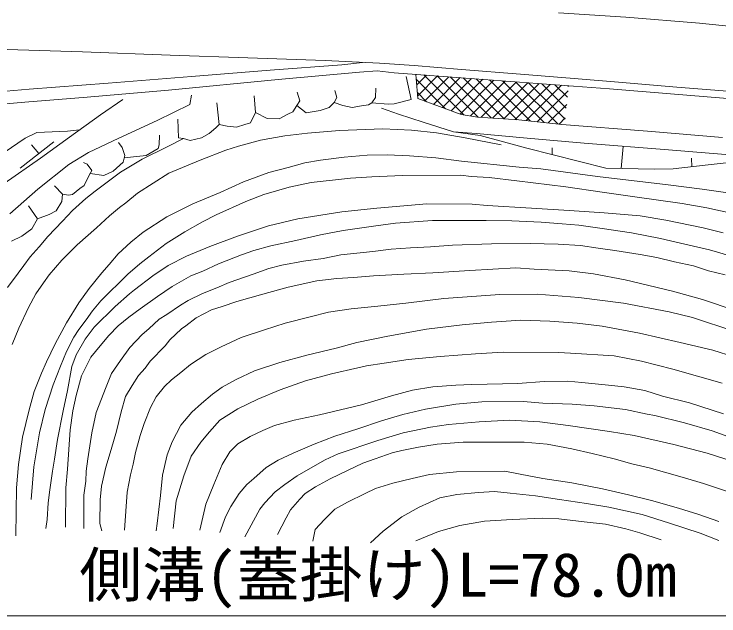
# Model space of a CAD drawing. Units: millimetres, scale not verified. Extents: x 40000 to 680000, y 20000 to 380000.
# Drawn here: x 371339 to 412492, y 242980 to 278102 of the extents above; entities that cross this region are included whole.
import ezdxf
from ezdxf.enums import TextEntityAlignment as Align

# ---------------------------------------------------------------- set-up
doc = ezdxf.new("R2010")
doc.units = ezdxf.units.MM
doc.header["$LTSCALE"] = 1000
doc.linetypes.add('CHAIN', pattern=[18.5, 12, -1.5, 3.5, -1.5])
doc.layers.add('M-BMK', color=2, linetype='CHAIN', lineweight=13)
doc.layers.add('M-WORK', color=1, linetype='Continuous', lineweight=13)
doc.styles.add('ＭＳ ゴシック', font='')
doc.styles.get('ＭＳ ゴシック').set_extended_font_data('MS Gothic')

msp = doc.modelspace()

# ---------------------------------------------------------------- hatches: boundary and pattern name
at = {"layer": 'M-WORK'}
h = msp.add_hatch(dxfattribs=at)
h.set_pattern_fill('USER', color=256, style=0, pattern_type=2)
h.set_pattern_definition([(45, (650611, 671161), (-353.5534, 353.5534), []), (315, (650611, 671161), (353.5534, 353.5534), [])])
h.paths.add_polyline_path([(403483, 271653), (403315, 271666), (400805, 271934), (398406, 272092), (397449, 272242), (394920, 273167), (394790, 274585), (398229, 274331), (403716, 273919)])

# ---------------------------------------------------------------- linework, layer by layer
at = {"layer": 'M-BMK'}
msp.add_lwpolyline([(403128, 278172), (407054, 277930), (411353, 277563), (414453, 277248), (419460, 276822), (420410, 276750), (421452, 276488), (423319, 275898), (426085, 275164), (426761, 274970), (427145, 274769), (428008, 274435), (429255, 273896), (430215, 273492), (431632, 272917), (433170, 272255), (435197, 271415), (437895, 270319), (440369, 269356)], dxfattribs=at)
at = {"layer": 'M-WORK'}
for p, q in [((386300, 274827), (390474, 275148)), ((390474, 275148), (391678, 275282)), ((381694, 274451), (386300, 274827)), ((376840, 274074), (381694, 274451)), ((394527, 273121), (394229, 274454)), ((368179, 273386), (372225, 273717)), ((372225, 273717), (376840, 274074)), ((392435, 273243), (392456, 273775)), ((381608, 272824), (381693, 273375)), ((385426, 272358), (385366, 273328)), ((388027, 273043), (387876, 273547)), ((390176, 273236), (390065, 273644)), ((376385, 272220), (377688, 273119)), ((383315, 271656), (383176, 272914)), ((387850, 272765), (388027, 273043)), ((389734, 272648), (390033, 272948)), ((390033, 272948), (390176, 273236)), ((390033, 272948), (390537, 272758)), ((392042, 272811), (392222, 272920)), ((392222, 272920), (392435, 273243)), ((392222, 272920), (393174, 272849)), ((393174, 272849), (393526, 272860)), ((393526, 272860), (394527, 273121)), ((379688, 271894), (381608, 272824)), ((387616, 272406), (387850, 272765)), ((387850, 272765), (388384, 272338)), ((388384, 272338), (389202, 272479)), ((389202, 272479), (389734, 272648)), ((390537, 272758), (391070, 272659)), ((391070, 272659), (391630, 272747)), ((391630, 272747), (392042, 272811)), ((374578, 270926), (376385, 272220)), ((385142, 271757), (385426, 272358)), ((385426, 272358), (386110, 272005)), ((386814, 271992), (387318, 272254)), ((387318, 272254), (387616, 272406)), ((377460, 270865), (379688, 271894)), ((380903, 271961), (380941, 270876)), ((383126, 271467), (383315, 271656)), ((383315, 271656), (383788, 271563)), ((384334, 271494), (384811, 271653)), ((384811, 271653), (385142, 271757)), ((386110, 272005), (386814, 271992)), ((372672, 271201), (374452, 271265)), ((374452, 271265), (375153, 271338)), ((382723, 271135), (383126, 271467)), ((383788, 271563), (384334, 271494)), ((388467, 271153), (390348, 271317)), ((390348, 271317), (392878, 271415)), ((392878, 271415), (394542, 271336)), ((394542, 271336), (396004, 271166)), ((370763, 270018), (371984, 270862)), ((371984, 270862), (372672, 271201)), ((372871, 269697), (374578, 270926)), ((375690, 270026), (377460, 270865)), ((379810, 270468), (379835, 271035)), ((380286, 270356), (381223, 270834)), ((380941, 270876), (381223, 270834)), ((381223, 270834), (381621, 270722)), ((381621, 270722), (382273, 270873)), ((382273, 270873), (382723, 271135)), ((385728, 270746), (387144, 271002)), ((387144, 271002), (388467, 271153)), ((396004, 271166), (397668, 270884)), ((397668, 270884), (399785, 270471)), ((371690, 269114), (373656, 270649)), ((372358, 270472), (372775, 269961)), ((377644, 270320), (377432, 270606)), ((379746, 270260), (379810, 270468)), ((383697, 270170), (384444, 270386)), ((384444, 270386), (385728, 270746)), ((374530, 269325), (375690, 270026)), ((377812, 269856), (377644, 270320)), ((378825, 269628), (380286, 270356)), ((379045, 269841), (379746, 270260)), ((382196, 269586), (383697, 270170)), ((402756, 269904), (402749, 270291)), ((406793, 269090), (406907, 270372)), ((370752, 268211), (372871, 269697)), ((377560, 268868), (378825, 269628)), ((377703, 269461), (377812, 269856)), ((377770, 269704), (379045, 269841)), ((380374, 268813), (382196, 269586)), ((388310, 269419), (389228, 269575)), ((389228, 269575), (390613, 269758)), ((390613, 269758), (391962, 269877)), ((391962, 269877), (393129, 269880)), ((393129, 269880), (394431, 269833)), ((394431, 269833), (395957, 269707)), ((395957, 269707), (397469, 269519)), ((410915, 269189), (410892, 269686)), ((372728, 267876), (374530, 269325)), ((375614, 269350), (375397, 269444)), ((375885, 268980), (375614, 269350)), ((377126, 268928), (377703, 269461)), ((386218, 268850), (387347, 269152)), ((387347, 269152), (388310, 269419)), ((397469, 269519), (400825, 269173)), ((400825, 269173), (402099, 269064)), ((375717, 268699), (375885, 268980)), ((375781, 268805), (376573, 268681)), ((376393, 268003), (377560, 268868)), ((376573, 268681), (377126, 268928)), ((378539, 267653), (380374, 268813)), ((384741, 268305), (386218, 268850)), ((402099, 269064), (405402, 268624)), ((375426, 268097), (375717, 268699)), ((388688, 268275), (390973, 268528)), ((390973, 268528), (392236, 268603)), ((392236, 268603), (394011, 268678)), ((394011, 268678), (397428, 268692)), ((397428, 268692), (398036, 268631)), ((398036, 268631), (399071, 268561)), ((399071, 268561), (400700, 268378)), ((400700, 268378), (403560, 268013)), ((405402, 268624), (409522, 268138)), ((373704, 268087), (374168, 267584)), ((374750, 267564), (375185, 267929)), ((375185, 267929), (375426, 268097)), ((376072, 267767), (376393, 268003)), ((383372, 267689), (384741, 268305)), ((385926, 267564), (387396, 267995)), ((387396, 267995), (388688, 268275)), ((403560, 268013), (405676, 267709)), ((409522, 268138), (411522, 267890)), ((371090, 266448), (372728, 267876)), ((374129, 267174), (374168, 267584)), ((374168, 267584), (374513, 267529)), ((374513, 267529), (374750, 267564)), ((375522, 267348), (376072, 267767)), ((377864, 267090), (378539, 267653)), ((381766, 267021), (383372, 267689)), ((384864, 267157), (385926, 267564)), ((405676, 267709), (407455, 267466)), ((411522, 267890), (413146, 267642)), ((373793, 266626), (374129, 267174)), ((374755, 266646), (375522, 267348)), ((377490, 266821), (377864, 267090)), ((383146, 266394), (384864, 267157)), ((407455, 267466), (410343, 267049)), ((372188, 266911), (372707, 266148)), ((376901, 266329), (377490, 266821)), ((380259, 266261), (381766, 267021)), ((390470, 266554), (392515, 266784)), ((392515, 266784), (395444, 267019)), ((395444, 267019), (398085, 267000)), ((398085, 267000), (398957, 266928)), ((398957, 266928), (401545, 266784)), ((401545, 266784), (403754, 266639)), ((410343, 267049), (411789, 266787)), ((411789, 266787), (413381, 266440)), ((372707, 266148), (373388, 266399)), ((373388, 266399), (373793, 266626)), ((374165, 266011), (374755, 266646)), ((376147, 265635), (376901, 266329)), ((382345, 265986), (383146, 266394)), ((387914, 266154), (390470, 266554)), ((403754, 266639), (405799, 266508)), ((405799, 266508), (407889, 266325)), ((407889, 266325), (409390, 266082)), ((372382, 265570), (372707, 266148)), ((373307, 265120), (374165, 266011)), ((378869, 265376), (380259, 266261)), ((381316, 265392), (382345, 265986)), ((386191, 265735), (387914, 266154)), ((392330, 265725), (393615, 265908)), ((393615, 265908), (395771, 266052)), ((395771, 266052), (398910, 266065)), ((398910, 266065), (400411, 266033)), ((400411, 266033), (402108, 265954)), ((402108, 265954), (403340, 265856)), ((403340, 265856), (404310, 265784)), ((409390, 266082), (411579, 265630)), ((371790, 265136), (372382, 265570)), ((375026, 264632), (376147, 265635)), ((384382, 265145), (386191, 265735)), ((389231, 265220), (390548, 265463)), ((390548, 265463), (392330, 265725)), ((404310, 265784), (405680, 265587)), ((405680, 265587), (407390, 265338)), ((411579, 265630), (412739, 265329)), ((371188, 264850), (371790, 265136)), ((372809, 264517), (373307, 265120)), ((378155, 264793), (378869, 265376)), ((380220, 264708), (381316, 265392)), ((382776, 264529), (384382, 265145)), ((387789, 264886), (389231, 265220)), ((407390, 265338), (409088, 265004)), ((374129, 263734), (375026, 264632)), ((377408, 264105), (378155, 264793)), ((379209, 263931), (380220, 264708)), ((386321, 264584), (387789, 264886)), ((396941, 264614), (399222, 264686)), ((399222, 264686), (401476, 264719)), ((401476, 264719), (403115, 264680)), ((403115, 264680), (404406, 264601)), ((409088, 265004), (410510, 264676)), ((410510, 264676), (411951, 264348)), ((372284, 263927), (372809, 264517)), ((381400, 263979), (382776, 264529)), ((384624, 264054), (385338, 264309)), ((385338, 264309), (386321, 264584)), ((390408, 264051), (392282, 264254)), ((392282, 264254), (393363, 264391)), ((393363, 264391), (394477, 264457)), ((394477, 264457), (395644, 264522)), ((395644, 264522), (396941, 264614)), ((404406, 264601), (405448, 264450)), ((405448, 264450), (406424, 264313)), ((406424, 264313), (407886, 264070)), ((411951, 264348), (413216, 263981)), ((371914, 263439), (372284, 263927)), ((376890, 263495), (377408, 264105)), ((378690, 263519), (379209, 263931)), ((380338, 263422), (381400, 263979)), ((383267, 263536), (384624, 264054)), ((388232, 263677), (389379, 263847)), ((389379, 263847), (390408, 264051)), ((407886, 264070), (408869, 263900)), ((408869, 263900), (409891, 263644)), ((371573, 262987), (371914, 263439)), ((373379, 262877), (374129, 263734)), ((376458, 263010), (376890, 263495)), ((377973, 262930), (378690, 263519)), ((379434, 262825), (380338, 263422)), ((382350, 263103), (383267, 263536)), ((386220, 263245), (386974, 263454)), ((386974, 263454), (388232, 263677)), ((409891, 263644), (411005, 263408)), ((411005, 263408), (411890, 263127)), ((370957, 262142), (371573, 262987)), ((375730, 262086), (376458, 263010)), ((381668, 262822), (382350, 263103)), ((385302, 262923), (386220, 263245)), ((394104, 262924), (395781, 263003)), ((395781, 263003), (397957, 263134)), ((397957, 263134), (400631, 263285)), ((400631, 263285), (401706, 263206)), ((401706, 263206), (403750, 263121)), ((403750, 263121), (405166, 262944)), ((411890, 263127), (412853, 262884)), ((373058, 262409), (373379, 262877)), ((376410, 261371), (377973, 262930)), ((378372, 262000), (379434, 262825)), ((380567, 262199), (381668, 262822)), ((383893, 262432), (385302, 262923)), ((389018, 262531), (390178, 262662)), ((390178, 262662), (391161, 262728)), ((391161, 262728), (392321, 262826)), ((392321, 262826), (394104, 262924)), ((405166, 262944), (407027, 262597)), ((407027, 262597), (409786, 261941)), ((372608, 261767), (373058, 262409)), ((379708, 261622), (380567, 262199)), ((383179, 262130), (383893, 262432)), ((385859, 261751), (387334, 262171)), ((387334, 262171), (389018, 262531)), ((372177, 260987), (372608, 261767)), ((375121, 261247), (375730, 262086)), ((377239, 261036), (378078, 261783)), ((378078, 261783), (378372, 262000)), ((381501, 261390), (382347, 261803)), ((382347, 261803), (383179, 262130)), ((384345, 261319), (385859, 261751)), ((396435, 261501), (399705, 261744)), ((399705, 261744), (401874, 261763)), ((401874, 261763), (404312, 261567)), ((409786, 261941), (411536, 261443)), ((375923, 260776), (376410, 261371)), ((378693, 260908), (379708, 261622)), ((381056, 261108), (381501, 261390)), ((394220, 261226), (396435, 261501)), ((404312, 261567), (406914, 261239)), ((411536, 261443), (414386, 260473)), ((371617, 259767), (372177, 260987)), ((374400, 260087), (375121, 261247)), ((376020, 259830), (377239, 261036)), ((380250, 260571), (381056, 261108)), ((382858, 260840), (383480, 261037)), ((383480, 261037), (384345, 261319)), ((391028, 260898), (392582, 261049)), ((392582, 261049), (394220, 261226)), ((406914, 261239), (409581, 260728)), ((375549, 260266), (375923, 260776)), ((378031, 260423), (378693, 260908)), ((379817, 260302), (380250, 260571)), ((381973, 260375), (382858, 260840)), ((388630, 260433), (389705, 260702)), ((389705, 260702), (391028, 260898)), ((409581, 260728), (410944, 260394)), ((375113, 259686), (375549, 260266)), ((377415, 259918), (378031, 260423)), ((379201, 259732), (379817, 260302)), ((381370, 259910), (381973, 260375)), ((387175, 260072), (388630, 260433)), ((410944, 260394), (413422, 259574)), ((371232, 258822), (371617, 259767)), ((373732, 258862), (374400, 260087)), ((374828, 259250), (375113, 259686)), ((375495, 259136), (376020, 259830)), ((376871, 259342), (377415, 259918)), ((378808, 259398), (379201, 259732)), ((380440, 259084), (381115, 259726)), ((381115, 259726), (381370, 259910)), ((384600, 259234), (385963, 259679)), ((385963, 259679), (387175, 260072)), ((376360, 258739), (376871, 259342)), ((378100, 258651), (378808, 259398)), ((373233, 257813), (373732, 258862)), ((374392, 258412), (374828, 259250)), ((374965, 258225), (375495, 259136)), ((380164, 258737), (380440, 259084)), ((383426, 258690), (384600, 259234)), ((375822, 258083), (376360, 258739)), ((377543, 257884), (378100, 258651)), ((379280, 257839), (380164, 258737)), ((382542, 258244), (383426, 258690)), ((374041, 257547), (374392, 258412)), ((374716, 257537), (374965, 258225)), ((375282, 256989), (375822, 258083)), ((381631, 257648), (382542, 258244)), ((394351, 257948), (396213, 258122)), ((396213, 258122), (398287, 258269)), ((398287, 258269), (399902, 258370)), ((399902, 258370), (403131, 258361)), ((403131, 258361), (403828, 258315)), ((403828, 258315), (406370, 258150)), ((406370, 258150), (407975, 257847)), ((372945, 257138), (373233, 257813)), ((377032, 257117), (377543, 257884)), ((378991, 257446), (379280, 257839)), ((381067, 257189), (381631, 257648)), ((391910, 257581), (392947, 257728)), ((392947, 257728), (394351, 257948)), ((407975, 257847), (409810, 257370)), ((373625, 256465), (374041, 257547)), ((374456, 256137), (374716, 257537)), ((378605, 257007), (378991, 257446)), ((389874, 257113), (391406, 257462)), ((391406, 257462), (391910, 257581)), ((409810, 257370), (412682, 256562)), ((372513, 256077), (372945, 257138)), ((374968, 255851), (375282, 256989)), ((376711, 256344), (377032, 257117)), ((378238, 256423), (378605, 257007)), ((380523, 256763), (381067, 257189)), ((388360, 256691), (389874, 257113)), ((373157, 255028), (373625, 256465)), ((377851, 255781), (378238, 256423)), ((380124, 256376), (380523, 256763)), ((386883, 256168), (388360, 256691)), ((395798, 256344), (397134, 256449)), ((397134, 256449), (398072, 256482)), ((398072, 256482), (400752, 256541)), ((400752, 256541), (402292, 256659)), ((402292, 256659), (403668, 256685)), ((403668, 256685), (404494, 256593)), ((404494, 256593), (406054, 256449)), ((406054, 256449), (406965, 256351)), ((372211, 255002), (372513, 256077)), ((374212, 254953), (374456, 256137)), ((376134, 254856), (376711, 256344)), ((379632, 255767), (380124, 256376)), ((385580, 255636), (386883, 256168)), ((393366, 255826), (394611, 256147)), ((394611, 256147), (395798, 256344)), ((406965, 256351), (408164, 256141)), ((408164, 256141), (409199, 255807)), ((374776, 254943), (374968, 255851)), ((377582, 254890), (377851, 255781)), ((379311, 255144), (379632, 255767)), ((384405, 255067), (385580, 255636)), ((391623, 255302), (393366, 255826)), ((409199, 255807), (410785, 255407)), ((389165, 254719), (391623, 255302)), ((395353, 255048), (397132, 255338)), ((397132, 255338), (398658, 255474)), ((398658, 255474), (401073, 255502)), ((401073, 255502), (402220, 255399)), ((402220, 255399), (403919, 255338)), ((403919, 255338), (405202, 255239)), ((405202, 255239), (407041, 255019)), ((410785, 255407), (412758, 254765)), ((371838, 253409), (372211, 255002)), ((372829, 253661), (373157, 255028)), ((373871, 253281), (374212, 254953)), ((374613, 253839), (374776, 254943)), ((375879, 253663), (376134, 254856)), ((377327, 253763), (377582, 254890)), ((378937, 254207), (379311, 255144)), ((383359, 254406), (384405, 255067)), ((394042, 254734), (395353, 255048)), ((407041, 255019), (408301, 254748)), ((408301, 254748), (408750, 254668)), ((382745, 253718), (383359, 254406)), ((386538, 254090), (387691, 254398)), ((387691, 254398), (389165, 254719)), ((391407, 253905), (392797, 254364)), ((392797, 254364), (394042, 254734)), ((398504, 254310), (400267, 254395)), ((400267, 254395), (402043, 254297)), ((408750, 254668), (410491, 254252)), ((378695, 253499), (378937, 254207)), ((385856, 253801), (386538, 254090)), ((394061, 253668), (395647, 253995)), ((395647, 253995), (396709, 254153)), ((396709, 254153), (398504, 254310)), ((402043, 254297), (403688, 254100)), ((403688, 254100), (406106, 253733)), ((410491, 254252), (412106, 253779)), ((372497, 251681), (372829, 253661)), ((374453, 251550), (374613, 253839)), ((375636, 252156), (375879, 253663)), ((376999, 252695), (377327, 253763)), ((382249, 253113), (382745, 253718)), ((385129, 253441), (385856, 253801)), ((390073, 253461), (391407, 253905)), ((392574, 253209), (394061, 253668)), ((406106, 253733), (407535, 253504)), ((412106, 253779), (414526, 252904)), ((371589, 251824), (371838, 253409)), ((373693, 252121), (373871, 253281)), ((378426, 252523), (378695, 253499)), ((381680, 252305), (382249, 253113)), ((384408, 253015), (385129, 253441)), ((388851, 252993), (390073, 253461)), ((390267, 252429), (392574, 253209)), ((396037, 252999), (397567, 253125)), ((397567, 253125), (401125, 253111)), ((401125, 253111), (402473, 252999)), ((407535, 253504), (409861, 252980)), ((376691, 251666), (376999, 252695)), ((383936, 252550), (384408, 253015)), ((387639, 252468), (388851, 252993)), ((393972, 252638), (394960, 252835)), ((394960, 252835), (396037, 252999)), ((402473, 252999), (403896, 252732)), ((403896, 252732), (405094, 252465)), ((409861, 252980), (411808, 252475)), ((378295, 251835), (378426, 252523)), ((381249, 251159), (381680, 252305)), ((383490, 251816), (383936, 252550)), ((386759, 252070), (387639, 252468)), ((389500, 252095), (390267, 252429)), ((392428, 252151), (393420, 252488)), ((393420, 252488), (393972, 252638)), ((405094, 252465), (406382, 252142)), ((411808, 252475), (414003, 251780)), ((373590, 251428), (373693, 252121)), ((375538, 251435), (375636, 252156)), ((386052, 251644), (386759, 252070)), ((388786, 251689), (389500, 252095)), ((390808, 251473), (391707, 251889)), ((391707, 251889), (392428, 252151)), ((406382, 252142), (407407, 251861)), ((407407, 251861), (408413, 251618)), ((371484, 250447), (371589, 251824)), ((372344, 249782), (372497, 251681)), ((374360, 250445), (374453, 251550)), ((376442, 250545), (376691, 251666)), ((378138, 251212), (378295, 251835)), ((382992, 250649), (383490, 251816)), ((385335, 251008), (386052, 251644)), ((387862, 251158), (388786, 251689)), ((389797, 250986), (390808, 251473)), ((408413, 251618), (409321, 251374)), ((373421, 250332), (373590, 251428)), ((375531, 250852), (375538, 251435)), ((377941, 250210), (378138, 251212)), ((380809, 249691), (381249, 251159)), ((387147, 250653), (387862, 251158)), ((394587, 251001), (395600, 251232)), ((395600, 251232), (397165, 251389)), ((397165, 251389), (399984, 251426)), ((399984, 251426), (400896, 251249)), ((400896, 251249), (402204, 251005)), ((409321, 251374), (410487, 251032)), ((375413, 250020), (375531, 250852)), ((382540, 249509), (382992, 250649)), ((384488, 250132), (384928, 250647)), ((384928, 250647), (385335, 251008)), ((386590, 250221), (387147, 250653)), ((388945, 250518), (389797, 250986)), ((392450, 250413), (393454, 250730)), ((393454, 250730), (394587, 251001)), ((402204, 251005), (403896, 250750)), ((403896, 250750), (405698, 250396)), ((410487, 251032), (411587, 250714)), ((411587, 250714), (412945, 250269)), ((371446, 247659), (371484, 250447)), ((373337, 249569), (373421, 250332)), ((374337, 248154), (374360, 250445)), ((376363, 249752), (376442, 250545)), ((385974, 249572), (386590, 250221)), ((388341, 250120), (388945, 250518)), ((391835, 250122), (392450, 250413)), ((398450, 250177), (399387, 250233)), ((399387, 250233), (400314, 250139)), ((405698, 250396), (407206, 250055)), ((375411, 248090), (375413, 250020)), ((377791, 247978), (377941, 250210)), ((383997, 249355), (384488, 250132)), ((388023, 249792), (388341, 250120)), ((390802, 249624), (391835, 250122)), ((394991, 249325), (396194, 249872)), ((396194, 249872), (397191, 250074)), ((397191, 250074), (398450, 250177)), ((400314, 250139), (401779, 249985)), ((401779, 249985), (403178, 249774)), ((407206, 250055), (408560, 249717)), ((373262, 248600), (373337, 249569)), ((376350, 248382), (376363, 249752)), ((380625, 248076), (380809, 249691)), ((382186, 247975), (382540, 249509)), ((385679, 249211), (385974, 249572)), ((387475, 249174), (388023, 249792)), ((390070, 249212), (390802, 249624)), ((403178, 249774), (404770, 249545)), ((404770, 249545), (406066, 249334)), ((408560, 249717), (410125, 249263)), ((383678, 248752), (383997, 249355)), ((384814, 247587), (385679, 249211)), ((387218, 248697), (387475, 249174)), ((389458, 248614), (390070, 249212)), ((393980, 248754), (394991, 249325)), ((406066, 249334), (408004, 248894)), ((410125, 249263), (411323, 248895)), ((373197, 248090), (373262, 248600)), ((383355, 247848), (383678, 248752)), ((386717, 247732), (387218, 248697)), ((388920, 248022), (389458, 248614)), ((392880, 247925), (393980, 248754)), ((398799, 248513), (400417, 248605)), ((400417, 248605), (402193, 248677)), ((402193, 248677), (403143, 248644)), ((403143, 248644), (404618, 248474)), ((408004, 248894), (409610, 248398)), ((411323, 248895), (412496, 248495)), ((376455, 247937), (376350, 248382)), ((396118, 247903), (397370, 248251)), ((397370, 248251), (398799, 248513)), ((404618, 248474), (405876, 248329)), ((405876, 248329), (407049, 248067)), ((409610, 248398), (411403, 247803)), ((388773, 247337), (388920, 248022)), ((392150, 247237), (392880, 247925)), ((394801, 247366), (396118, 247903)), ((407049, 248067), (407882, 247831)), ((407882, 247831), (409120, 247419)), ((411403, 247803), (412489, 247373)), ((359267, 242980), (425901, 242980))]:
    msp.add_line(p, q, dxfattribs=at)
for points in [[(370931, 276041), (375328, 275897), (380460, 275713), (384988, 275543), (389510, 275385), (392675, 275235), (394707, 275104), (397459, 274861), (400913, 274599), (404032, 274343), (406627, 274121), (410029, 273839), (414223, 273511), (417670, 273242), (421602, 272915), (425161, 272659), (425901, 272607), (427382, 272010), (429761, 271067), (432107, 270130), (436121, 268533), (438389, 267642), (441358, 266495)], [(363510, 259002), (362292, 262135), (358961, 272562), (365791, 272571), (368104, 272636), (370162, 272807), (372193, 272977), (375378, 273239), (380349, 273663), (386759, 274293), (391511, 274704), (392539, 274794), (393528, 274678), (398229, 274331), (406103, 273740), (415133, 272995), (425910, 272173), (443056, 265344)], [(394790, 274585), (394920, 273167), (397449, 272242), (398406, 272092), (400805, 271934), (403315, 271666), (408328, 271273), (412693, 270906)], [(414061, 269807), (409552, 270180), (404631, 270573), (401302, 270868), (398334, 271130), (396991, 271222), (395234, 271799), (393780, 272264), (392790, 272611)], [(396991, 271222), (398561, 271009), (401268, 270282), (405888, 269109), (408732, 269050), (409826, 269063), (411694, 269279), (413981, 269541), (415460, 269700)], [(379633, 247936), (379685, 248375), (379888, 250000), (380013, 251199), (380281, 252385), (380563, 253139), (381081, 254116), (381717, 254869), (382280, 255367), (382922, 255911), (383479, 256324), (384305, 256776), (385367, 257281), (386854, 257759), (388440, 258192), (390138, 258611), (391344, 258939), (393159, 259306), (395413, 259719), (397504, 259968), (399221, 260132), (400918, 260236), (402615, 260178), (404214, 260073), (405669, 259883), (407858, 259483), (410237, 258939), (412131, 258493), (413363, 258100)]]:
    msp.add_lwpolyline(points, dxfattribs=at)

# ---------------------------------------------------------------- texts
at = {"layer": 'M-WORK', "style": 'ＭＳ ゴシック', "width": 1.05}
msp.add_text('側溝(蓋掛け)L=78.0m', height=2566, dxfattribs=at).set_placement((392584, 243330), align=Align.BOTTOM_CENTER)

doc.saveas('drawing.dxf')
